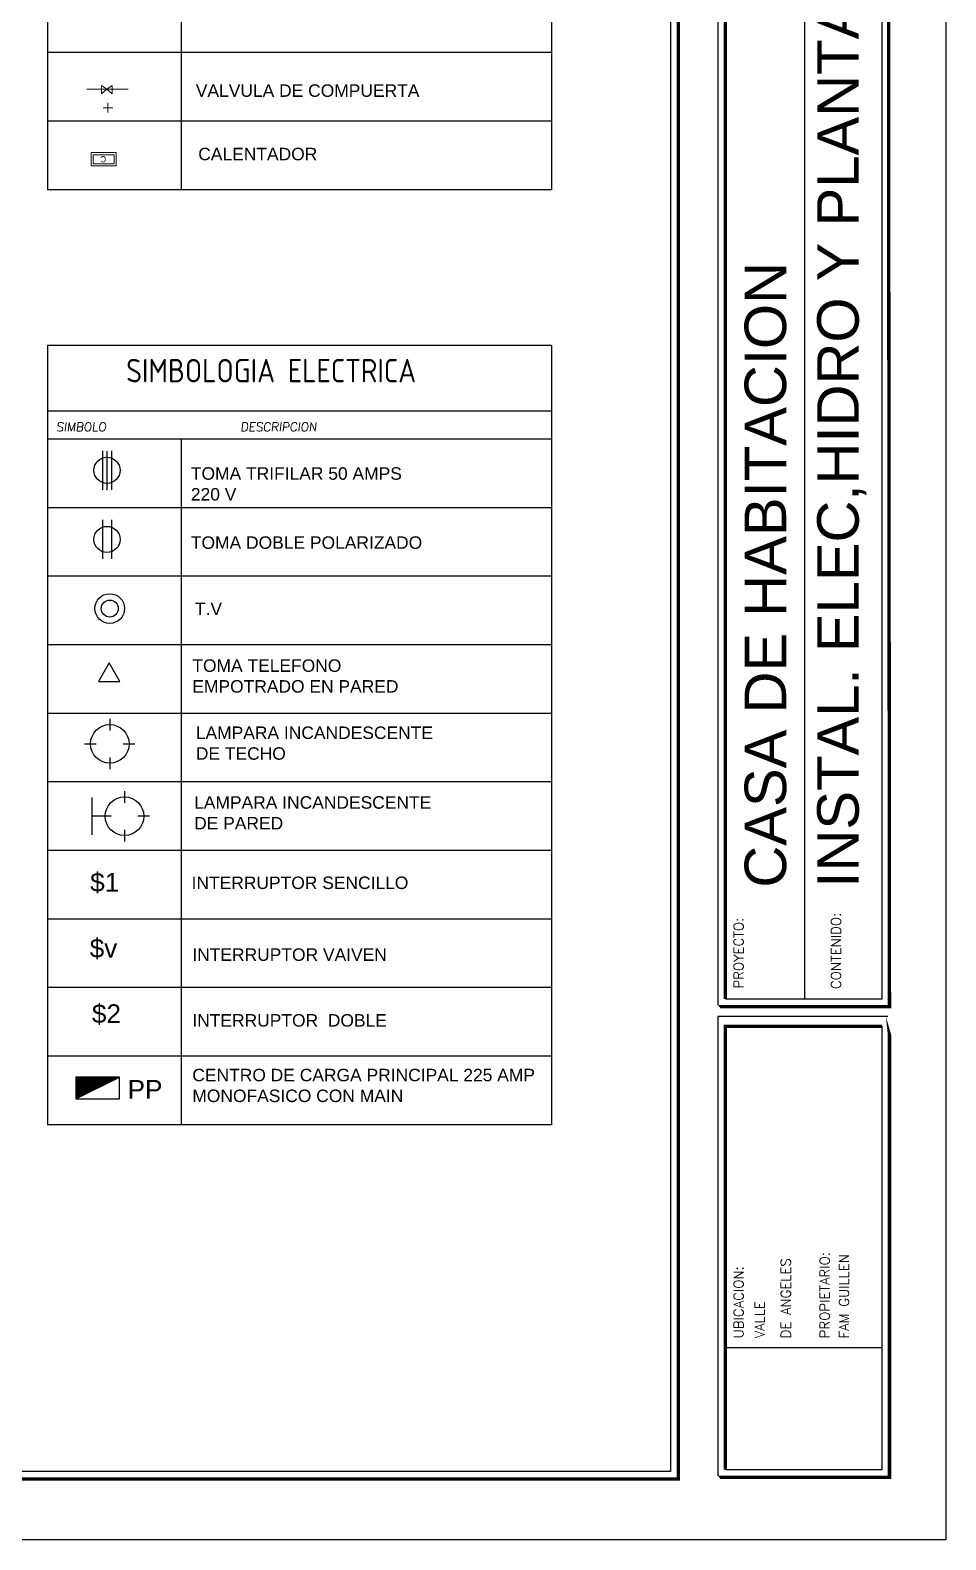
# Model space of a CAD drawing. Header units: inches. Extents: x -22.5 to 70.9, y -14.1 to 48.3.
# Drawn here: x 12.45 to 23.46, y 19.69 to 37.86 of the extents above; entities that cross this region are included whole.
import ezdxf

# ---------------------------------------------------------------- set-up
doc = ezdxf.new("R2010")
doc.units = ezdxf.units.IN
doc.header["$MEASUREMENT"] = 0
for name, color, linetype in [('cielo', 7, 'Continuous'), ('MODULO', 7, 'Continuous'), ('SPACE', 1, 'Continuous'), ('TOMAC', 1, 'Continuous')]:
    doc.layers.add(name, color=color, linetype=linetype)
for name, color, linetype, lineweight in [('cotas', 1, 'Continuous', 13), ('LAMP', 1, 'Continuous', 25), ('muebles', 6, 'Continuous', 13), ('rotulacion', 7, 'Continuous', 15)]:
    doc.layers.add(name, color=color, linetype=linetype, lineweight=lineweight)
doc.styles.add('AMBIENTE', font='archs.shx', dxfattribs={"width": 1.05, "height": 0.15})
doc.styles.add('arial', font='ARIAL.TTF')
doc.styles.add('DIMS', font='ARIAL.TTF')
doc.styles.add('ROMANS', font='romans.shx')

# ---------------------------------------------------------------- blocks, each defined once
blk = doc.blocks.new('HOJA11-17')
blk.add_lwpolyline([(-40.37890009120933, 27.28489062854183), (2.621099908790683, 27.28489062854183), (2.621099908790683, -0.7151093714581673), (-40.37890009120933, -0.7151093714581673)], close=True)
blk = doc.blocks.new('TOMA')
at = {"layer": 'TOMAC'}
for p, q in [((-0.1219679999999954, 0), (-0.1219679999999954, -0.5227200000000067)), ((0, 0), (0, -0.5227200000000067))]:
    blk.add_line(p, q, dxfattribs=at)
blk.add_circle((-0.0609839999999906, -0.2613599999999963), 0.17424, dxfattribs=at)
at = {"layer": 'TOMAC', "color": 7, "style": 'ROMANS'}
blk.add_attdef('ABC', (-0.3318343451116874, -0.790955898909246), '', height=0.19, dxfattribs=at)

msp = doc.modelspace()

# ---------------------------------------------------------------- hatches: boundary and pattern name
at = {"layer": 'TOMAC'}
h = msp.add_hatch(dxfattribs=at)
h.set_pattern_fill('ANSI31', scale=0.01755, style=0)
h.set_pattern_definition([(45, (185.1120356856169, -132.7205633761807), (-0.001551215501227988, 0.001551215501227988), [])])
h.paths.add_polyline_path([(13.5220910582596, 25.25894823963065), (12.99559105825954, 25.25894823963065), (12.99559105825954, 24.99569823963068)])

# ---------------------------------------------------------------- linework, layer by layer
at = {"layer": 'cielo'}
for p, q in [((12.65544272030507, 41.7107838030515), (12.65544272030507, 35.93578380305146)), ((14.26794272030493, 35.93578380305146), (14.26794272030502, 41.7107838030515)), ((18.72046636218538, 41.7107838030515), (18.72046636218539, 35.93578380305146)), ((18.72046636218538, 37.58578380305156), (12.65544272030507, 37.58578380305156)), ((18.72046636218538, 36.76078380305151), (12.65544272030507, 36.76078380305151)), ((18.72046636218538, 35.93578380305146), (12.65544272030507, 35.93578380305146)), ((18.72046636218538, 34.05928799014285), (12.65544272030507, 34.05928799014285)), ((12.65544272030507, 34.05928799014285), (12.65544272030507, 32.10928799014292)), ((18.72046636218539, 34.05928799014285), (18.72046636218538, 32.10928799014275)), ((18.72046636218538, 33.27263184318198), (12.65544272030507, 33.27263184318198)), ((18.72046636218538, 32.93428799014285), (12.65544272030507, 32.93428799014285)), ((14.26794272030496, 27.98428799014281), (14.26794272030503, 32.93428799014285)), ((12.65544272030507, 32.10928799014275), (12.65544272030507, 27.98428799014281)), ((18.72046636218538, 32.10928799014292), (12.65544272030507, 32.10928799014292)), ((18.72046636218538, 32.10928799014275), (18.72046636218539, 27.98428799014281)), ((18.72046636218538, 31.28428799014281), (12.65544272030507, 31.28428799014281)), ((18.72046636218538, 30.45928799014288), (12.65544272030507, 30.45928799014288)), ((18.72046636218538, 29.63428799014278), (12.65544272030507, 29.63428799014278)), ((18.72046636218538, 28.80928799014285), (12.65544272030507, 28.80928799014285)), ((18.72046636218538, 27.9842879901428), (12.65544272030507, 27.9842879901428)), ((12.65544272030507, 27.9842879901428), (12.65544272030507, 24.6842879901429)), ((14.26794272030489, 24.6842879901429), (14.26794272030494, 27.9842879901428)), ((18.72046636218539, 27.9842879901428), (18.72046636218539, 24.6842879901429)), ((18.72046636218538, 27.15928799014287), (12.65544272030507, 27.15928799014287)), ((18.72046636218538, 26.33428799014282), (12.65544272030507, 26.33428799014282)), ((18.72046636218538, 25.50928799014283), (12.65544272030507, 25.50928799014283)), ((18.72046636218538, 24.6842879901429), (12.65544272030507, 24.6842879901429))]:
    msp.add_line(p, q, dxfattribs=at)
at = {"layer": 'LAMP', "linetype": 'Continuous'}
msp.add_line((13.36935513475753, 32.78926693331542), (13.36935513475753, 32.32072610257936), dxfattribs=at)
at = {"layer": 'LAMP'}
for p, q in [((13.40592685685015, 29.56991713173838), (13.40592685685015, 29.42951713173832)), ((13.10356232554698, 29.26755260043527), (13.24396232554698, 29.26755260043527)), ((13.56789138815321, 29.26755260043527), (13.70829138815321, 29.26755260043527)), ((13.40592685685015, 29.10558806913204), (13.40592685685015, 28.96518806913215)), ((13.1906319718966, 28.62215102755019), (13.1906319718966, 28.17215102755026)), ((13.5829965031998, 28.69951555885334), (13.5829965031998, 28.55911555885328)), ((13.42103197189652, 28.39715102755022), (13.1906319718966, 28.39715102755022)), ((13.88536103450286, 28.39715102755022), (13.74496103450286, 28.39715102755022)), ((13.5829965031998, 28.23518649624717), (13.5829965031998, 28.09478649624711))]:
    msp.add_line(p, q, dxfattribs=at)
msp.add_lwpolyline([(13.52829271689546, 30.0184828992769), (13.39942176379173, 30.24169393767235), (13.270550810688, 30.01848289927702)], close=True, dxfattribs=at)
for centre, radius in [((13.40553065972892, 30.89610488563883), 0.1785881010023881), ((13.40592685685015, 29.26755260043527), 0.2321645313031046), ((13.5829965031998, 28.39715102755022), 0.2321645313031046)]:
    msp.add_circle(centre, radius, dxfattribs=at)
at = {"layer": 'LAMP', "linetype": 'Continuous'}
msp.add_circle((13.40553065972892, 30.89610488563883), 0.1019731681886471, dxfattribs=at)
at = {"layer": 'MODULO'}
for p, q in [((20.71925421955914, 47.57216161784402), (20.71925421955911, 26.12577879689299)), ((21.76581158113988, 26.19713291775055), (21.76581158113999, 39.6417901727562)), ((20.81104584041663, 22.0039922168216), (22.69277406799694, 22.0039922168216))]:
    msp.add_line(p, q, dxfattribs=at)
for points in [[(-20.30422431114544, 20.44160389576163, 0, 0.04087500000000638, 0), (-20.26334931114541, 20.42116639576162, 0.04087500000000638, 0.04087500000000638, 0), (20.2431688850216, 20.4211663957616, 0.04087500000000638, 0.04087500000000638, 0), (20.24316888502162, 47.53128661784399, 0.04087500000000638, 0, 0), (20.22273138502167, 47.57216161784396, 0, 0, 0)], [(20.71925421955911, 26.12577879689299, 0, 0.04087500000000641, 0), (20.76012921955914, 26.10534129689297, 0.04087500000000641, 0.04087500000000641, 0), (22.78456568885458, 26.10534129689297, 0.04087500000000641, 0.04087500000000641, 0), (22.76412818885465, 47.57216161784402, 0.04087500000000641, 0, 0), (22.76412818885465, 47.57216161784402, 0, 0, 0)], [(20.719254219559, 20.46204139576157, 0, 0.04087500000000641, 0), (20.76012921955903, 20.44160389576156, 0.04087500000000641, 0.04087500000000641, 0), (22.78456568885446, 20.44160389576156, 0.04087500000000641, 0.04087500000000641, 0), (22.78456568885446, 25.76506125586299, 0.04087500000000641, 0, 0), (22.74116361446563, 25.98766963642846, 0, 0, 0)]]:
    msp.add_lwpolyline(points, format="xyseb", dxfattribs=at)
for points in [[(20.1513772641641, 47.48036999698638), (20.15137726416408, 20.51295801661918), (-20.21243269028781, 20.51295801661919)], [(22.69277406799697, 47.48036999698638), (22.69277406799694, 26.19713291775055), (20.81104584041675, 26.19713291775055)], [(22.76412818885439, 25.98766963642846), (20.719254219559, 25.98766963642846), (20.719254219559, 20.46204139576157)], [(22.69277406799694, 25.86988478888237), (22.69277406799694, 20.53339551661919), (20.81104584041663, 20.53339551661919)]]:
    msp.add_lwpolyline(points, dxfattribs=at)
at = {"layer": 'MODULO', "const_width": 0.04087500000000002}
for points in [[(22.69277406799697, 47.48036999698638), (20.81104584041677, 47.48036999698644), (20.81104584041675, 26.19713291775055)], [(22.69277406799694, 25.86988478888237), (20.81104584041663, 25.86988478888237), (20.81104584041663, 20.53339551661919)]]:
    msp.add_lwpolyline(points, dxfattribs=at)
at = {"layer": 'rotulacion', "linetype": 'Continuous'}
for points in [[(13.12798751695544, 37.14476607283842), (13.62597174647356, 37.14476607283842)], [(13.30424045722628, 37.18944887723143), (13.30424045722628, 37.08891230199339), (13.36858651615142, 37.14476607283842), (13.30424045722628, 37.18944887723143)], [(13.43293257507656, 37.18944887723143), (13.43293257507656, 37.08891230199339), (13.36858651615142, 37.14476607283842), (13.43293257507656, 37.18944887723143)], [(13.32426756927696, 36.92281908140086), (13.44052890460574, 36.92281908140086)], [(13.38239823694124, 36.98084641752149), (13.38239823694124, 36.86479174528012)]]:
    msp.add_lwpolyline(points, dxfattribs=at)
for points in [[(13.18058025095075, 36.38232563353034), (13.48194279071827, 36.38232563353034), (13.48194279071827, 36.22309036278722), (13.18058025095075, 36.22309036278722)], [(13.20558025095073, 36.35732563353037), (13.4569427907183, 36.35732563353037), (13.4569427907183, 36.2480903627872), (13.20558025095073, 36.2480903627872)]]:
    msp.add_lwpolyline(points, close=True, dxfattribs=at)
for points in [[(13.30424045722628, 37.18944887723143), (13.36858651615142, 37.14476607283842), (13.30424045722628, 37.08891230199339), (13.30424045722628, 37.18944887723143)], [(13.36858651615142, 37.14476607283842), (13.43293257507656, 37.18944887723143), (13.43293257507656, 37.08891230199339), (13.36858651615142, 37.14476607283842)]]:
    msp.add_solid(points, dxfattribs=at)
at = {"layer": 'TOMAC'}
msp.add_line((12.9955910582596, 24.99569823963068), (13.5220910582596, 25.25894823963071), dxfattribs=at)
msp.add_lwpolyline([(12.99599107111492, 24.99569823963068), (13.52249107111487, 24.99569823963068), (13.52249107111487, 25.25894823963065), (12.99599107111492, 25.25894823963065)], close=True, dxfattribs=at)

# ---------------------------------------------------------------- block references
at = {"layer": 'Defpoints', "xscale": 1.046400000000006, "yscale": 1.021874999999994, "zscale": 1.021875}
msp.add_blockref('HOJA11-17', (20.719254219559, 20.42116639576172), dxfattribs=at)
at = {"layer": 'LAMP', "linetype": 'Continuous', "xscale": 0.8999999999999773, "yscale": 0.9000000000000341, "zscale": 0.8999999999999999}
for p in [(13.42720641676328, 32.79446104878573), (13.42720641676328, 31.96329451105188)]:
    msp.add_blockref('TOMA', p, dxfattribs=at)

# ---------------------------------------------------------------- texts
at = {"layer": 'cotas', "color": 2, "linetype": 'Continuous', "char_height": 0.15, "attachment_point": 1, "style": 'DIMS'}
for s, insert in [('VALVULA DE COMPUERTA', (14.44080333805931, 37.20331259268184)), ('CALENTADOR', (14.47007592648782, 36.44017925518389)), ('TOMA TRIFILAR 50 AMPS\\P220 V ', (14.381283901024, 32.59597798291648)), ('TOMA DOBLE POLARIZADO', (14.381283901024, 31.76481144518263)), ('T.V', (14.4303162798642, 30.96736173034495)), ('TOMA TELEFONO\\PEMPOTRADO EN PARED', (14.39886430568066, 30.28451999202034)), ('LAMPARA INCANDESCENTE\\PDE TECHO', (14.44080333805931, 29.47681677977297)), ('LAMPARA INCANDESCENTE \\PDE PARED', (14.42048325829938, 28.63775338923332)), ('INTERRUPTOR SENCILLO', (14.3898226361079, 27.67104344145659)), ('INTERRUPTOR VAIVEN', (14.39886430568066, 26.8066467005485)), ('INTERRUPTOR  DOBLE', (14.39886430568066, 26.01578955387262)), ('CENTRO DE CARGA PRINCIPAL 225 AMP\\PMONOFASICO CON MAIN', (14.39886430568066, 25.35779924556371))]:
    msp.add_mtext(s, dxfattribs=dict(at, insert=insert))
at = {"layer": 'cotas', "linetype": 'Continuous', "char_height": 0.225, "attachment_point": 1, "style": 'arial'}
for s, insert, width in [('$1', (13.16997191829369, 27.7151319367691), 5.095499999999999), ('$v', (13.16413571917399, 26.92105950311142), 5.095499999999999), ('$2', (13.19090653742551, 26.13359657869327), 5.0955), ('PP', (13.62007761640592, 25.2224067573492), 5.095499999999999)]:
    msp.add_mtext(s, dxfattribs=dict(at, insert=insert, width=width))
at = {"layer": 'LAMP', "color": 7, "style": 'ROMANS', "oblique": 7}
for s, p in [('SIMBOLO', (12.75978542950264, 33.02918253177697)), ('DESCRIPCION', (14.97733357029909, 33.02918253177697))]:
    msp.add_text(s, height=0.105, dxfattribs=at).set_placement(p)
at = {"layer": 'MODULO', "style": 'ROMANS'}
for s, p in [('PROYECTO:', (21.02805731739074, 26.32224177223852)), ('CONTENIDO:', (22.20023273383669, 26.3172095951261)), ('PROPIETARIO:', (22.06317032189958, 22.11433437186465)), ('FAM GUILLEN', (22.2961158076999, 22.11433437186465)), ('UBICACION:', (21.02805731739074, 22.11433437186465)), ('DE ANGELES', (21.59600196256822, 22.11433437186453)), ('VALLE', (21.28092376406341, 22.11433437186453))]:
    msp.add_text(s, height=0.1170343165934068, rotation=90, dxfattribs=at).set_placement(p)
at = {"layer": 'muebles', "char_height": 0.5, "width": 24.383, "attachment_point": 1, "rotation": 90}
for s, insert in [('{\\fArial|b0|i0|c0|p34;INSTAL. ELEC,HIDRO Y PLANTA DE TECHOS}', (21.91484895853598, 27.53733525486651)), ('{\\fArial|b0|i0|c0|p34;CASA DE HABITACION}', (21.04211209655075, 27.53733525486645))]:
    msp.add_mtext(s, dxfattribs=dict(at, insert=insert))
at = {"layer": 'rotulacion', "linetype": 'Continuous', "insert": (13.3631232844346, 36.26458734706654), "char_height": 0.075, "attachment_point": 1, "rotation": 180}
msp.add_mtext('C', dxfattribs=at)
at = {"layer": 'SPACE', "color": 4, "style": 'AMBIENTE'}
msp.add_text('SIMBOLOGIA ELECTRICA', height=0.282, dxfattribs=at).set_placement((13.60343366970317, 33.61758433510784))

doc.saveas('drawing.dxf')
